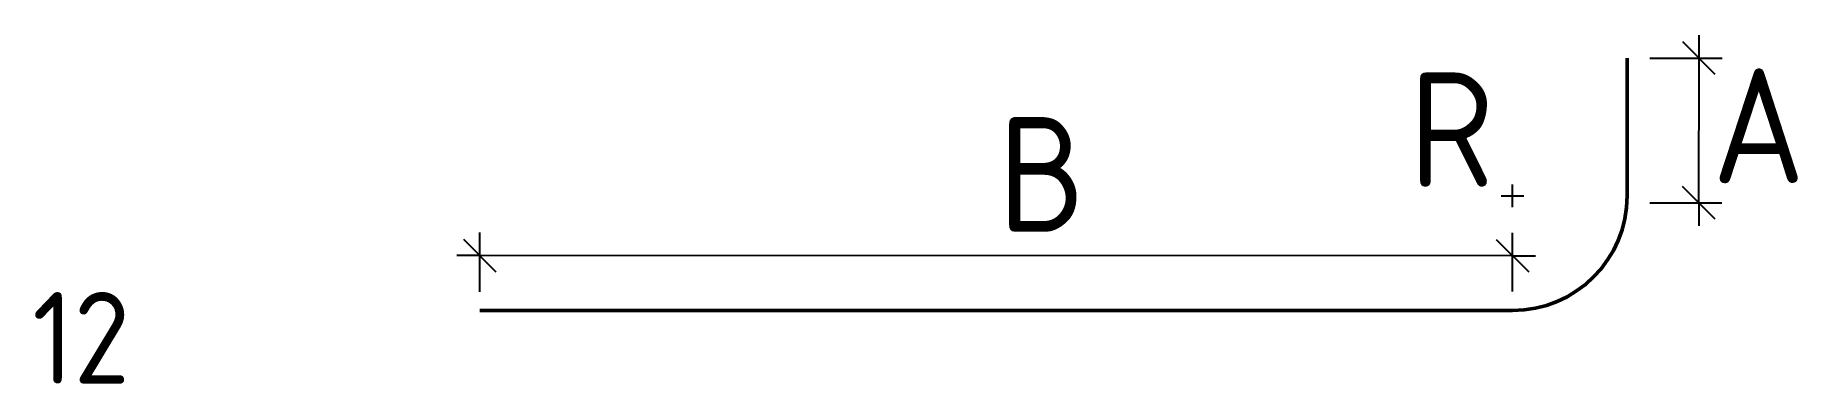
# Model space of a CAD drawing. Extents: x 234218 to 234602, y -40190 to -40114.
import ezdxf
from ezdxf.enums import TextEntityAlignment as Align

# ---------------------------------------------------------------- set-up
doc = ezdxf.new("R2010")
doc.units = 0
doc.layers.add('posedit.mtr.bar', color=7, linetype='Continuous', lineweight=50)
doc.layers.add('posedit.mtr.hidden', color=144, linetype='Continuous', plot=False)
doc.layers.add('posedit.mtr.lenght', color=183, linetype='Continuous')
doc.layers.add('posedit.mtr.text', color=3, linetype='Continuous')
doc.styles.add('posedit.ISOCPEUR', font='isocpeur.ttf', dxfattribs={"width": 0.9})

msp = doc.modelspace()

# ---------------------------------------------------------------- linework, layer by layer
at = {"layer": 'posedit.mtr.bar'}
for p, q in [((234564.97, -40149.34), (234564.97, -40119.34)), ((234314.97, -40174.34), (234539.97, -40174.34))]:
    msp.add_line(p, q, dxfattribs=at)
msp.add_arc((234539.97, -40149.34), 25, 270, 0, dxfattribs=at)
at = {"layer": 'posedit.mtr.lenght'}
for p, q in [((234584.16, -40122.88), (234577.09, -40115.81)), ((234580.62, -40119.34), (234580.62, -40114.34)), ((234569.86, -40119.34), (234585.62, -40119.34)), ((234580.57, -40150.88), (234580.62, -40119.34)), ((234537.47, -40149.34), (234542.47, -40149.34)), ((234539.97, -40151.84), (234539.97, -40146.84)), ((234584.11, -40154.42), (234577.04, -40147.34)), ((234569.92, -40150.88), (234585.57, -40150.88)), ((234580.57, -40150.88), (234580.57, -40155.88)), ((234314.97, -40170.26), (234314.97, -40157.34)), ((234539.97, -40170.2), (234539.97, -40157.39)), ((234311.43, -40158.8), (234318.5, -40165.87)), ((234536.43, -40158.85), (234543.5, -40165.92)), ((234314.97, -40162.34), (234309.97, -40162.34)), ((234539.97, -40162.39), (234314.97, -40162.34)), ((234539.97, -40162.39), (234544.97, -40162.39))]:
    msp.add_line(p, q, dxfattribs=at)
msp.add_lwpolyline([(234554.11, -40163.48, 0, 2.4, 0), (234549.02, -40158.39, 0, 0, 0), (234539.97, -40149.34, 0, 0, 0)], format="xyseb", dxfattribs=at)

# ---------------------------------------------------------------- texts
at = {"layer": 'posedit.mtr.hidden', "color": 144, "style": 'posedit.ISOCPEUR', "width": 0.9}
msp.add_text('12', height=20, dxfattribs=at).set_placement((234217.48, -40190.3))
at = {"layer": 'posedit.mtr.text', "style": 'posedit.ISOCPEUR', "width": 0.9}
msp.add_attdef('R', text='', height=25, dxfattribs=at).set_placement((234536.01, -40134.86), align=Align.MIDDLE_RIGHT)
msp.add_attdef('A', text='', height=25, dxfattribs=at).set_placement((234583.48, -40134.06), align=Align.MIDDLE_LEFT)
msp.add_attdef('B', text='', height=25, dxfattribs=at).set_placement((234437.47, -40144.64), align=Align.MIDDLE_CENTER)

doc.saveas('drawing.dxf')
